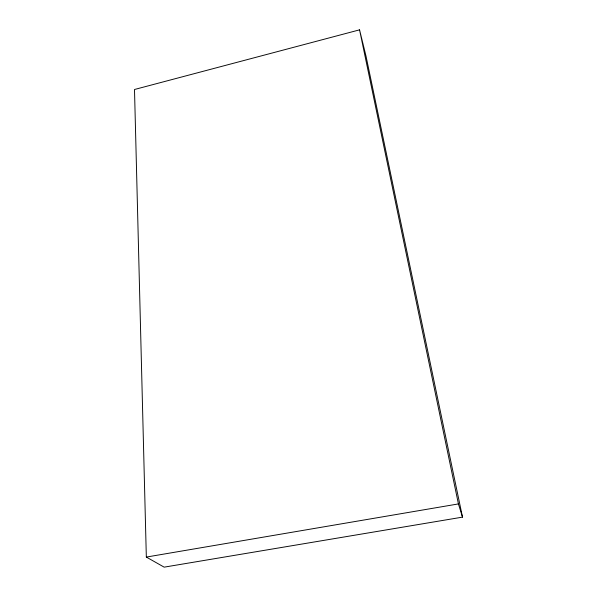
<?xml version="1.0" encoding="UTF-8"?>
<svg xmlns="http://www.w3.org/2000/svg" width="597" height="597" viewBox="0 0 597 597"><rect width="100%" height="100%" fill="white"/><g stroke="black" fill="none" stroke-linecap="round" stroke-linejoin="round"><path stroke-width="0.9" d="M359.558 29.85L134.497 89.498L146.332 557.068L164.16 567.15L462.503 517.129L365.983 56.014L359.558 29.85L458.429 503.92L462.503 517.129M146.332 557.068L458.429 503.92"/></g></svg>
